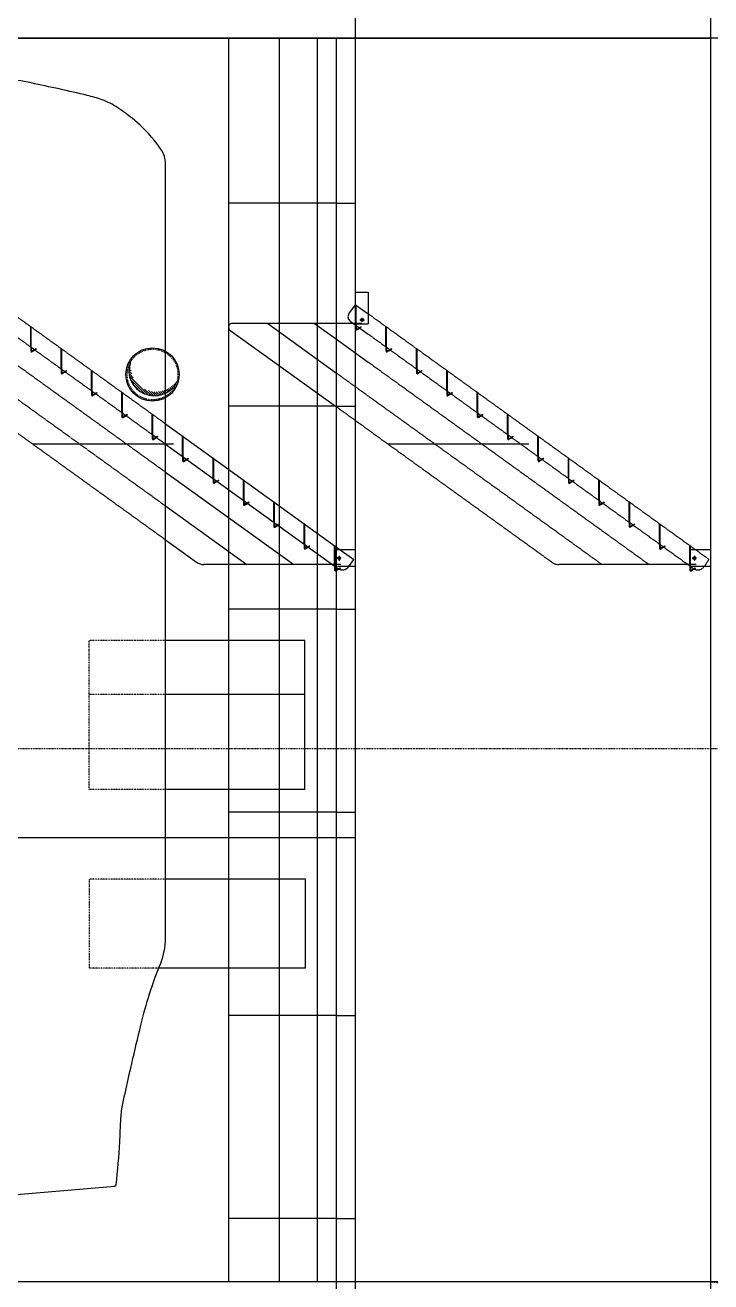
# Model space of a CAD drawing. Header units: millimetres. Extents: x 315178 to 535220, y 80241 to 421603.
# Drawn here: x 416723 to 422127, y 345043 to 354946 of the extents above; entities that cross this region are included whole.
import ezdxf

# ---------------------------------------------------------------- set-up
doc = ezdxf.new("R2010")
doc.units = ezdxf.units.MM
doc.linetypes.add('DASHDOT2', pattern=[12.7, 6.35, -3.175, 0, -3.175])
doc.linetypes.add('HIDDEN2', pattern=[4.7625, 3.175, -1.5875])
for name, color, linetype in [('AUX-013', 7, 'DASHDOT2'), ('DIB-013', 7, 'Continuous'), ('DIB-018', 6, 'Continuous'), ('DIB-035', 1, 'Continuous'), ('DIB-050', 111, 'Continuous'), ('EJES', 6, 'DASHDOT2'), ('OCU-018', 6, 'HIDDEN2'), ('OCU-035', 1, 'HIDDEN2')]:
    doc.layers.add(name, color=color, linetype=linetype)

# ---------------------------------------------------------------- blocks, each defined once
blk = doc.blocks.new('*X191')
at = {"color": 0}
for p, q in [((186479.7, 543674.7), (186628.2, 543823.2)), ((186487.6, 543700.3), (186602.6, 543815.3)), ((186505.5, 543735.9), (186567, 543797.3)), ((186616.6, 543793.9), (186649.7, 543827)), ((186646.3, 543805.9), (186668.8, 543828.5)), ((186669.8, 543811.8), (186686.2, 543828.2)), ((186690.2, 543814.5), (186702.3, 543826.6)), ((186708.5, 543815.1), (186717.3, 543823.9)), ((186725.3, 543814.2), (186731.3, 543820.2)), ((186740.8, 543812.1), (186744.6, 543815.8)), ((186755.4, 543809), (186757.1, 543810.6)), ((186474.4, 543634), (186515.4, 543675.1)), ((186475.8, 543653.1), (186527.4, 543704.8)), ((186474.6, 543616.6), (186509.6, 543651.5)), ((186476.3, 543600.5), (186506.9, 543631.2)), ((186479, 543585.6), (186506.2, 543612.8)), ((186482.6, 543571.5), (186507.1, 543596.1)), ((186487, 543558.3), (186509.2, 543580.5)), ((186492.2, 543545.8), (186512.4, 543565.9)), ((186498.1, 543534), (186516.4, 543552.3)), ((186504.6, 543522.8), (186521.1, 543539.3)), ((186511.6, 543512.2), (186526.6, 543527.1)), ((186519.3, 543502.2), (186532.7, 543515.6)), ((186527.5, 543492.7), (186539.5, 543504.7)), ((186536.3, 543483.8), (186546.8, 543494.3)), ((186545.6, 543475.4), (186554.7, 543484.5)), ((186555.5, 543467.6), (186563.2, 543475.3)), ((186566, 543460.4), (186572.2, 543466.7)), ((186577, 543453.8), (186581.8, 543458.6)), ((186588.7, 543447.8), (186591.9, 543451)), ((186601, 543442.5), (186602.6, 543444))]:
    blk.add_line(p, q, dxfattribs=at)

msp = doc.modelspace()

# ---------------------------------------------------------------- linework, layer by layer
at = {"layer": 'AUX-013'}
for p, q in [((427797.2, 349243.2), (413827.2, 349243.2)), ((422127.2, 345043.2), (439227.2, 343443.2))]:
    msp.add_line(p, q, dxfattribs=at)
at = {"layer": 'DIB-013'}
msp.add_arc((417740.7, 352225.2), 200, 162.14686, 332.20764, dxfattribs=at)
at = {"layer": 'DIB-018'}
for p, q in [((418327.2, 345043.2), (418327.2, 354843.2)), ((418727.2, 345043.2), (418727.2, 354843.2)), ((419027.2, 345043.2), (419027.2, 354843.2)), ((419177.2, 353543.2), (418327.2, 353543.2)), ((419177.2, 353543.2), (419327.2, 353543.2)), ((419327.2, 352843.2), (419427.2, 352843.2)), ((419427.2, 352843.2), (419427.2, 352593.2)), ((419274.8, 352670.1), (419327.2, 352743.2)), ((419327.2, 352743.2), (419427.2, 352671.2)), ((419327.2, 352582.9), (419327.2, 352739.6)), ((419332.2, 352739.6), (419327.2, 352739.6)), ((419332.2, 352579.3), (419332.2, 352739.6)), ((419375.6, 352594.9), (418349.2, 352594.9)), ((418634.8, 352594.9), (419177.2, 352204)), ((419004.8, 352594.9), (419177.2, 352470.6)), ((419284, 352614.3), (419427.2, 352511)), ((419327.2, 352582.9), (419327.2, 352549.9)), ((419332.2, 352593.2), (419427.2, 352593.2)), ((419332.2, 352579.3), (419332.2, 352549.9)), ((419333.7, 352549), (419356.2, 352562)), ((419336.2, 352544.7), (419360.7, 352558.8)), ((419356.2, 352562), (419369.7, 352569.8)), ((419372.3, 352565.5), (419360.7, 352558.8)), ((419361.3, 352623.2), (419398.7, 352623.2)), ((419372.3, 352565.5), (419369.7, 352569.8)), ((419379.7, 352606.9), (419379.7, 352640.6)), ((418336.4, 352543.3), (419177.2, 351937.3)), ((419177.2, 352470.6), (419427.2, 352290.5)), ((417490.4, 352049.1), (417485.4, 352049.1)), ((417485.4, 351892.4), (417485.4, 352049.1)), ((417490.4, 351888.8), (417490.4, 352049.1)), ((417485.4, 351892.4), (417485.4, 351859.4)), ((417490.4, 351888.8), (417490.4, 351859.4)), ((417491.9, 351858.5), (417514.4, 351871.5)), ((417494.4, 351854.2), (417518.8, 351868.3)), ((417514.4, 351871.5), (417527.9, 351879.3)), ((417530.5, 351875), (417518.8, 351868.3)), ((417530.5, 351875), (417527.9, 351879.3)), ((417724.9, 351719.7), (417724.9, 351876.5)), ((417729.9, 351876.5), (417724.9, 351876.5)), ((417729.9, 351716.1), (417729.9, 351876.5)), ((419177.2, 351943.2), (418327.2, 351943.2)), ((419177.2, 351943.2), (419327.2, 351943.2)), ((417828.8, 351805.2), (419177.2, 350833.4)), ((417724.9, 351719.7), (417724.9, 351686.7)), ((417729.9, 351716.1), (417729.9, 351686.7)), ((417731.4, 351685.8), (417753.9, 351698.8)), ((417733.9, 351681.5), (417758.4, 351695.6)), ((417753.9, 351698.8), (417767.4, 351706.6)), ((417770, 351702.4), (417758.4, 351695.6)), ((417770, 351702.4), (417767.4, 351706.6)), ((417969.5, 351703.8), (417964.5, 351703.8)), ((417969.5, 351703.8), (417964.5, 351703.8)), ((417964.5, 351547.1), (417964.5, 351703.8)), ((417969.5, 351543.5), (417969.5, 351703.8)), ((417828.7, 351645.1), (419166.6, 350680.7)), ((417964.5, 351547.1), (417964.5, 351514.1)), ((417969.5, 351543.5), (417969.5, 351514.1)), ((417971, 351513.2), (417993.4, 351526.2)), ((417973.5, 351508.9), (417997.9, 351523)), ((417993.4, 351526.2), (418007, 351534)), ((418009.6, 351529.7), (417997.9, 351523)), ((418009.6, 351529.7), (418007, 351534)), ((418204, 351374.5), (418204, 351531.2)), ((418209, 351531.2), (418204, 351531.2)), ((418209, 351370.9), (418209, 351531.2)), ((417828.8, 351424.5), (418840.1, 350695.7)), ((418204, 351374.5), (418204, 351341.5)), ((418209, 351370.9), (418209, 351341.5)), ((418233, 351353.6), (418246.5, 351361.4)), ((418249.1, 351357.1), (418237.5, 351350.4)), ((418249.1, 351357.1), (418246.5, 351361.4)), ((418443.6, 351201.8), (418443.6, 351358.6)), ((418448.6, 351358.6), (418443.6, 351358.6)), ((418448.6, 351358.6), (418443.6, 351358.6)), ((418448.6, 351198.2), (418448.6, 351358.6)), ((418210.5, 351340.6), (418233, 351353.6)), ((418213, 351336.3), (418237.5, 351350.4)), ((417828.8, 351157.8), (418470.1, 350695.7)), ((418443.6, 351201.8), (418443.6, 351168.8)), ((418448.6, 351198.2), (418448.6, 351168.8)), ((418450.1, 351168), (418472.5, 351180.9)), ((418452.6, 351163.6), (418477, 351177.7)), ((418472.5, 351180.9), (418486.1, 351188.7)), ((418488.7, 351184.5), (418477, 351177.7)), ((418488.7, 351184.5), (418486.1, 351188.7)), ((418683.1, 351029.2), (418683.1, 351185.9)), ((418688.1, 351185.9), (418683.1, 351185.9)), ((418688.1, 351025.6), (418688.1, 351185.9)), ((418683.1, 351029.2), (418683.1, 350996.2)), ((418688.1, 351025.6), (418688.1, 350996.2)), ((418689.6, 350995.3), (418712.1, 351008.3)), ((418692.1, 350991), (418716.5, 351005.1)), ((418712.1, 351008.3), (418725.6, 351016.1)), ((418728.2, 351011.8), (418716.5, 351005.1)), ((418728.2, 351011.8), (418725.6, 351016.1)), ((418927.6, 351013.3), (418922.6, 351013.3)), ((418927.6, 351013.3), (418922.6, 351013.3)), ((418922.6, 350856.5), (418922.6, 351013.3)), ((418927.6, 350852.9), (418927.6, 351013.3)), ((417828.8, 350891.2), (418073.9, 350714.6)), ((418922.6, 350856.5), (418922.6, 350823.6)), ((418927.6, 350852.9), (418927.6, 350823.6)), ((418929.1, 350822.7), (418951.6, 350835.7)), ((418931.6, 350818.4), (418956.1, 350832.5)), ((418951.6, 350835.7), (418965.1, 350843.5)), ((418967.7, 350839.2), (418956.1, 350832.5)), ((418967.7, 350839.2), (418965.1, 350843.5)), ((419162.2, 350683.9), (419162.2, 350840.7)), ((419167.2, 350840.7), (419162.2, 350840.7)), ((419167.2, 350680.3), (419167.2, 350840.7)), ((419177.2, 350810.7), (419167.2, 350810.7)), ((419177.2, 350833.4), (419313.3, 350735.4)), ((419208.8, 350810.7), (419177.2, 350810.7)), ((419197.2, 350764.2), (419197.2, 350724.4)), ((419327.2, 350810.7), (419208.8, 350810.7)), ((419145.8, 350695.7), (418132.3, 350695.7)), ((419178.3, 350695.7), (419145.8, 350695.7)), ((419162.2, 350683.9), (419162.2, 350650.9)), ((419177.2, 350680.7), (419166.6, 350680.7)), ((419166.6, 350680.7), (419177.2, 350673)), ((419167.2, 350680.3), (419167.2, 350650.9)), ((419210.5, 350695.7), (419177.2, 350695.7)), ((419177.2, 350673), (419189, 350664.5)), ((419177.2, 350655), (419191.2, 350663.1)), ((419213.8, 350745.7), (419181.1, 350745.7)), ((419274.1, 350680.7), (419184.4, 350680.7)), ((419191.2, 350663.1), (419204.7, 350670.8)), ((419196.2, 350660.2), (419207.3, 350666.6)), ((419207.3, 350666.6), (419204.7, 350670.8)), ((419273.6, 350680), (419313.3, 350735.4)), ((419327.2, 350680.7), (419274.1, 350680.7)), ((419168.7, 350650.1), (419177.2, 350655)), ((419171.2, 350645.7), (419177.2, 350649.2)), ((419177.2, 350649.2), (419196.2, 350660.2)), ((419177.2, 350343.2), (418327.2, 350343.2)), ((419177.2, 350343.2), (419327.2, 350343.2)), ((418927.2, 350097.1), (417828.8, 350097.1)), ((418927.2, 348922.1), (418927.2, 350097.1)), ((418927.2, 349672.1), (417828.8, 349672.1)), ((418927.2, 348922.1), (417828.8, 348922.1)), ((419177.2, 348743.2), (418327.2, 348743.2)), ((419177.2, 348743.2), (419327.2, 348743.2)), ((418931.5, 348215.7), (417828.8, 348215.7)), ((418931.5, 347515.7), (418931.5, 348215.7)), ((418931.5, 347515.7), (417776.1, 347515.7)), ((419177.2, 347143.2), (418327.2, 347143.2)), ((419177.2, 347143.2), (419327.2, 347143.2)), ((419177.2, 345543.2), (418327.2, 345543.2)), ((419177.2, 345543.2), (419327.2, 345543.2))]:
    msp.add_line(p, q, dxfattribs=at)
for centre, radius in [((419379.7, 352623.2), 11), ((417727.2, 352193.2), 210), ((419197.2, 350745.7), 11)]:
    msp.add_circle(centre, radius, dxfattribs=at)
for centre, radius, start, end in [((419307.3, 352646.8), 40, 144.33955, 234.34403), ((419333.2, 352549.9), 6, 180, 300), ((419333.2, 352549.9), 1, 180, 300), ((417491.4, 351859.4), 6, 180, 300), ((417491.4, 351859.4), 1, 180, 300), ((417730.9, 351686.7), 6, 180, 300), ((417730.9, 351686.7), 1, 180, 300), ((417970.5, 351514.1), 6, 180, 300), ((417970.5, 351514.1), 1, 180, 300), ((418210, 351341.5), 6, 180, 300), ((418210, 351341.5), 1, 180, 300), ((418449.6, 351168.8), 6, 180, 300), ((418449.6, 351168.8), 1, 180, 300), ((418689.1, 350996.2), 6, 180, 300), ((418689.1, 350996.2), 1, 180, 300), ((418928.6, 350823.6), 6, 180, 300), ((418928.6, 350823.6), 1, 180, 300), ((418132.3, 350795.7), 100, 234.22001, 270), ((419223.8, 350713.4), 60, 234.34403, 326.12109), ((419168.2, 350650.9), 6, 180, 300), ((419168.2, 350650.9), 1, 180, 300)]:
    msp.add_arc(centre, radius, start, end, dxfattribs=at)
at = {"layer": 'DIB-035'}
for centre, start, end in [((418349.2, 352572.9), 90, 180), ((418349.2, 352561.2), 180, 234.22001)]:
    msp.add_arc(centre, 22, start, end, dxfattribs=at)
at = {"layer": 'DIB-050'}
for p, q in [((413577.2, 354843.2), (419177.2, 354843.2)), ((419177.2, 344843.2), (419177.2, 354843.2)), ((422127.2, 345043.2), (408127.2, 345043.2))]:
    msp.add_line(p, q, dxfattribs=at)
msp.add_lwpolyline([(416124.5, 345688.3), (416842.7, 345748.1), (417428.8, 345797, 0.357641), (417440.1, 345807.9, 0.014583), (417468.8, 346147, 0.004844), (417475.4, 346290.2, -0.012203), (417478.8, 346347, -0.032201), (417496.3, 346463, -0.006098), (417634.8, 347066, -0.036113), (417791.7, 347555.4, 0.095902), (417828.8, 347747), (417828.8, 349947), (417828.8, 353857.6, 0.148069), (417797.4, 353961.3, 0.06093), (417628.8, 354157.6, 0.037861), (417452.8, 354295.2, 0.061066), (417328.8, 354357.6, 0.027622), (417212.5, 354392.1, 0.007385), (416769.8, 354490.6, 0.020209), (416554.9, 354526.1, 0.017699), (416125, 354563.9)], format="xyb", dxfattribs=at)
at = {"layer": 'EJES'}
for p, q in [((417227.2, 348922.1), (417227.2, 350097.1)), ((417828.8, 350097.1), (417227.2, 350097.1)), ((417828.8, 349672.1), (417227.2, 349672.1)), ((417828.8, 348922.1), (417227.2, 348922.1)), ((417828.8, 348215.7), (417231.5, 348215.7)), ((417231.5, 347515.7), (417231.5, 348215.7)), ((417776.1, 347515.7), (417231.5, 347515.7))]:
    msp.add_line(p, q, dxfattribs=at)
msp.add_circle((417727.2, 352193.2), 200, dxfattribs=at)
at = {"layer": 'OCU-018'}
for p, q in [((416627.2, 352671.2), (417828.8, 351805.2)), ((419427.2, 352671.2), (422113.3, 350735.4)), ((416771.8, 352567), (416766.8, 352567)), ((416771.8, 352567), (416766.8, 352567)), ((416766.8, 352410.2), (416766.8, 352567)), ((416771.8, 352406.6), (416771.8, 352567)), ((419566.8, 352410.2), (419566.8, 352567)), ((419571.8, 352567), (419566.8, 352567)), ((419571.8, 352567), (419566.8, 352567)), ((419571.8, 352406.6), (419571.8, 352567)), ((416627.2, 352511), (417828.7, 351645.1)), ((419427.2, 352511), (421925, 350710.7)), ((416766.8, 352410.2), (416766.8, 352377.3)), ((416771.8, 352406.6), (416771.8, 352377.3)), ((416773.3, 352376.4), (416795.7, 352389.4)), ((416775.8, 352372.1), (416800.2, 352386.2)), ((416795.7, 352389.4), (416809.3, 352397.2)), ((416811.9, 352392.9), (416800.2, 352386.2)), ((416811.9, 352392.9), (416809.3, 352397.2)), ((417006.3, 352237.6), (417006.3, 352394.4)), ((417011.3, 352394.4), (417006.3, 352394.4)), ((417011.3, 352234), (417011.3, 352394.4)), ((419566.8, 352410.2), (419566.8, 352377.3)), ((419571.8, 352406.6), (419571.8, 352377.3)), ((419573.3, 352376.4), (419595.7, 352389.4)), ((419575.8, 352372.1), (419600.2, 352386.2)), ((419595.7, 352389.4), (419609.3, 352397.2)), ((419611.9, 352392.9), (419600.2, 352386.2)), ((419611.9, 352392.9), (419609.3, 352397.2)), ((419811.3, 352394.4), (419806.3, 352394.4)), ((419806.3, 352237.6), (419806.3, 352394.4)), ((419811.3, 352234), (419811.3, 352394.4)), ((416627.2, 352290.5), (417828.8, 351424.5)), ((419427.2, 352290.5), (421640.1, 350695.7)), ((417006.3, 352237.6), (417006.3, 352204.6)), ((417011.3, 352234), (417011.3, 352204.6)), ((417012.8, 352203.8), (417035.3, 352216.7)), ((417015.3, 352199.4), (417039.8, 352213.5)), ((417035.3, 352216.7), (417048.8, 352224.5)), ((417051.4, 352220.3), (417039.8, 352213.5)), ((417051.4, 352220.3), (417048.8, 352224.5)), ((417250.9, 352221.8), (417245.9, 352221.8)), ((417245.9, 352065), (417245.9, 352221.7)), ((417250.9, 352221.7), (417245.9, 352221.7)), ((417250.9, 352061.4), (417250.9, 352221.7)), ((419806.3, 352237.6), (419806.3, 352204.6)), ((419811.3, 352234), (419811.3, 352204.6)), ((419812.8, 352203.8), (419835.3, 352216.7)), ((419815.3, 352199.4), (419839.8, 352213.5)), ((419835.3, 352216.7), (419848.8, 352224.5)), ((419851.4, 352220.3), (419839.8, 352213.5)), ((419851.4, 352220.3), (419848.8, 352224.5)), ((420050.9, 352221.8), (420045.9, 352221.8)), ((420050.9, 352221.7), (420045.9, 352221.7)), ((420045.9, 352065), (420045.9, 352221.7)), ((420050.9, 352061.4), (420050.9, 352221.7)), ((417245.9, 352065), (417245.9, 352032)), ((417250.9, 352061.4), (417250.9, 352032)), ((417274.8, 352044.1), (417288.4, 352051.9)), ((417290.9, 352047.6), (417288.4, 352051.9)), ((420045.9, 352065), (420045.9, 352032)), ((420050.9, 352061.4), (420050.9, 352032)), ((420074.8, 352044.1), (420088.4, 352051.9)), ((420090.9, 352047.6), (420088.4, 352051.9)), ((420285.4, 351892.4), (420285.4, 352049.1)), ((420290.4, 352049.1), (420285.4, 352049.1)), ((420290.4, 351888.8), (420290.4, 352049.1)), ((416627.2, 352023.8), (417828.8, 351157.8)), ((417252.4, 352031.1), (417274.8, 352044.1)), ((417254.9, 352026.8), (417279.3, 352040.9)), ((417290.9, 352047.6), (417279.3, 352040.9)), ((419427.2, 352023.8), (421270.1, 350695.7)), ((420052.4, 352031.1), (420074.8, 352044.1)), ((420054.9, 352026.8), (420079.3, 352040.9)), ((420090.9, 352047.6), (420079.3, 352040.9)), ((420285.4, 351892.4), (420285.4, 351859.4)), ((420290.4, 351888.8), (420290.4, 351859.4)), ((420291.9, 351858.5), (420314.4, 351871.5)), ((420294.4, 351854.2), (420318.8, 351868.3)), ((420314.4, 351871.5), (420327.9, 351879.3)), ((420330.5, 351875), (420318.8, 351868.3)), ((420330.5, 351875), (420327.9, 351879.3)), ((420524.9, 351719.7), (420524.9, 351876.5)), ((420529.9, 351876.5), (420524.9, 351876.5)), ((420529.9, 351716.1), (420529.9, 351876.5)), ((416627.2, 351757.1), (417828.8, 350891.2)), ((419427.2, 351757.1), (420873.9, 350714.6)), ((420524.9, 351719.7), (420524.9, 351686.7)), ((420529.9, 351716.1), (420529.9, 351686.7)), ((420531.4, 351685.8), (420553.9, 351698.8)), ((420533.9, 351681.5), (420558.4, 351695.6)), ((420553.9, 351698.8), (420567.4, 351706.6)), ((420570, 351702.4), (420558.4, 351695.6)), ((420570, 351702.4), (420567.4, 351706.6)), ((420764.5, 351547.1), (420764.5, 351703.8)), ((420769.5, 351703.8), (420764.5, 351703.8)), ((420769.5, 351703.8), (420764.5, 351703.8)), ((420769.5, 351543.5), (420769.5, 351703.8)), ((417893, 351645.3), (416782.4, 351645.3)), ((420693, 351645.3), (419582.4, 351645.3)), ((420764.5, 351547.1), (420764.5, 351514.1)), ((420769.5, 351543.5), (420769.5, 351514.1)), ((420771, 351513.2), (420793.4, 351526.2)), ((420773.5, 351508.9), (420797.9, 351523)), ((420793.4, 351526.2), (420807, 351534)), ((420809.6, 351529.7), (420797.9, 351523)), ((420809.6, 351529.7), (420807, 351534)), ((421004, 351374.5), (421004, 351531.2)), ((421009, 351531.2), (421004, 351531.2)), ((421009, 351370.9), (421009, 351531.2)), ((421004, 351374.5), (421004, 351341.5)), ((421009, 351370.9), (421009, 351341.5)), ((421033, 351353.6), (421046.5, 351361.4)), ((421049.1, 351357.1), (421037.5, 351350.4)), ((421049.1, 351357.1), (421046.5, 351361.4)), ((421248.6, 351358.6), (421243.6, 351358.6)), ((421248.6, 351358.6), (421243.6, 351358.6)), ((421243.6, 351201.8), (421243.6, 351358.6)), ((421248.6, 351198.2), (421248.6, 351358.6)), ((421010.5, 351340.6), (421033, 351353.6)), ((421013, 351336.3), (421037.5, 351350.4)), ((421243.6, 351201.8), (421243.6, 351168.8)), ((421248.6, 351198.2), (421248.6, 351168.8)), ((421250.1, 351168), (421272.5, 351180.9)), ((421252.6, 351163.6), (421277, 351177.7)), ((421272.5, 351180.9), (421286.1, 351188.7)), ((421288.7, 351184.5), (421277, 351177.7)), ((421288.7, 351184.5), (421286.1, 351188.7)), ((421483.1, 351029.2), (421483.1, 351185.9)), ((421488.1, 351185.9), (421483.1, 351185.9)), ((421488.1, 351025.6), (421488.1, 351185.9)), ((421483.1, 351029.2), (421483.1, 350996.2)), ((421488.1, 351025.6), (421488.1, 350996.2)), ((421489.6, 350995.3), (421512.1, 351008.3)), ((421492.1, 350991), (421516.5, 351005.1)), ((421512.1, 351008.3), (421525.6, 351016.1)), ((421528.2, 351011.8), (421516.5, 351005.1)), ((421528.2, 351011.8), (421525.6, 351016.1)), ((421722.6, 350856.5), (421722.6, 351013.3)), ((421727.6, 351013.3), (421722.6, 351013.3)), ((421727.6, 351013.3), (421722.6, 351013.3)), ((421727.6, 350852.9), (421727.6, 351013.3)), ((421722.6, 350856.5), (421722.6, 350823.6)), ((421727.6, 350852.9), (421727.6, 350823.6)), ((421729.1, 350822.7), (421751.6, 350835.7)), ((421731.6, 350818.4), (421756.1, 350832.5)), ((421751.6, 350835.7), (421765.1, 350843.5)), ((421767.7, 350839.2), (421756.1, 350832.5)), ((421767.7, 350839.2), (421765.1, 350843.5)), ((421962.2, 350683.9), (421962.2, 350840.7)), ((421967.2, 350840.7), (421962.2, 350840.7)), ((421967.2, 350680.3), (421967.2, 350840.7)), ((422008.8, 350810.7), (421967.2, 350810.7)), ((421997.2, 350764.2), (421997.2, 350724.4)), ((422127.2, 350810.7), (422008.8, 350810.7)), ((422010.5, 350695.7), (420932.3, 350695.7)), ((421966.6, 350680.7), (421925, 350710.7)), ((421962.2, 350683.9), (421962.2, 350650.9)), ((421966.6, 350680.7), (421989, 350664.5)), ((422074.1, 350680.7), (421967.2, 350680.7)), ((421967.2, 350680.3), (421967.2, 350650.9)), ((421968.7, 350650.1), (421991.2, 350663.1)), ((422013.8, 350745.7), (421981.1, 350745.7)), ((421991.2, 350663.1), (422004.7, 350670.8)), ((421996.2, 350660.2), (422007.3, 350666.6)), ((422007.3, 350666.6), (422004.7, 350670.8)), ((422073.6, 350680), (422113.3, 350735.4)), ((422127.2, 350680.7), (422074.1, 350680.7)), ((421971.2, 350645.7), (421996.2, 350660.2))]:
    msp.add_line(p, q, dxfattribs=at)
msp.add_circle((421997.2, 350745.7), 11, dxfattribs=at)
for centre, radius, start, end in [((416772.8, 352377.3), 6, 180, 300), ((416772.8, 352377.3), 1, 180, 300), ((419572.8, 352377.3), 6, 180, 300), ((419572.8, 352377.3), 1, 180, 300), ((417012.3, 352204.6), 6, 180, 300), ((417012.3, 352204.6), 1, 180, 300), ((419812.3, 352204.6), 6, 180, 300), ((419812.3, 352204.6), 1, 180, 300), ((417251.9, 352032), 6, 180, 300), ((417251.9, 352032), 1, 180, 300), ((420051.9, 352032), 6, 180, 300), ((420051.9, 352032), 1, 180, 300), ((420291.4, 351859.4), 6, 180, 300), ((420291.4, 351859.4), 1, 180, 300), ((420530.9, 351686.7), 6, 180, 300), ((420530.9, 351686.7), 1, 180, 300), ((420770.5, 351514.1), 6, 180, 300), ((420770.5, 351514.1), 1, 180, 300), ((421010, 351341.5), 6, 180, 300), ((421010, 351341.5), 1, 180, 300), ((421249.6, 351168.8), 6, 180, 300), ((421249.6, 351168.8), 1, 180, 300), ((421489.1, 350996.2), 6, 180, 300), ((421489.1, 350996.2), 1, 180, 300), ((421728.6, 350823.6), 6, 180, 300), ((421728.6, 350823.6), 1, 180, 300), ((420932.3, 350795.7), 100, 234.22001, 270), ((422023.8, 350713.4), 60, 234.34403, 326.12109), ((421968.2, 350650.9), 6, 180, 300), ((421968.2, 350650.9), 1, 180, 300)]:
    msp.add_arc(centre, radius, start, end, dxfattribs=at)
at = {"layer": 'OCU-035'}
for p, q in [((419327.2, 352544.7), (419327.2, 374443.2)), ((422127.2, 327443.2), (422127.2, 374443.2)), ((428427.2, 354843.2), (408127.2, 354843.2)), ((419177.2, 354843.2), (422127.2, 354843.2)), ((419327.2, 350873.2), (419327.2, 352544.7)), ((419177.2, 352204), (419427.2, 352023.8)), ((419427.2, 351757.1), (419177.2, 351937.3)), ((419327.2, 344843.2), (419327.2, 350873.2)), ((419327.2, 348543.2), (416527.2, 348543.2)), ((441227.2, 345043.2), (422127.2, 345043.2))]:
    msp.add_line(p, q, dxfattribs=at)

# ---------------------------------------------------------------- block references
at = {"layer": 'DIB-013', "rotation": 90}
msp.add_blockref('*X191', (961369.2, 165550.9), dxfattribs=at)

doc.saveas('drawing.dxf')
